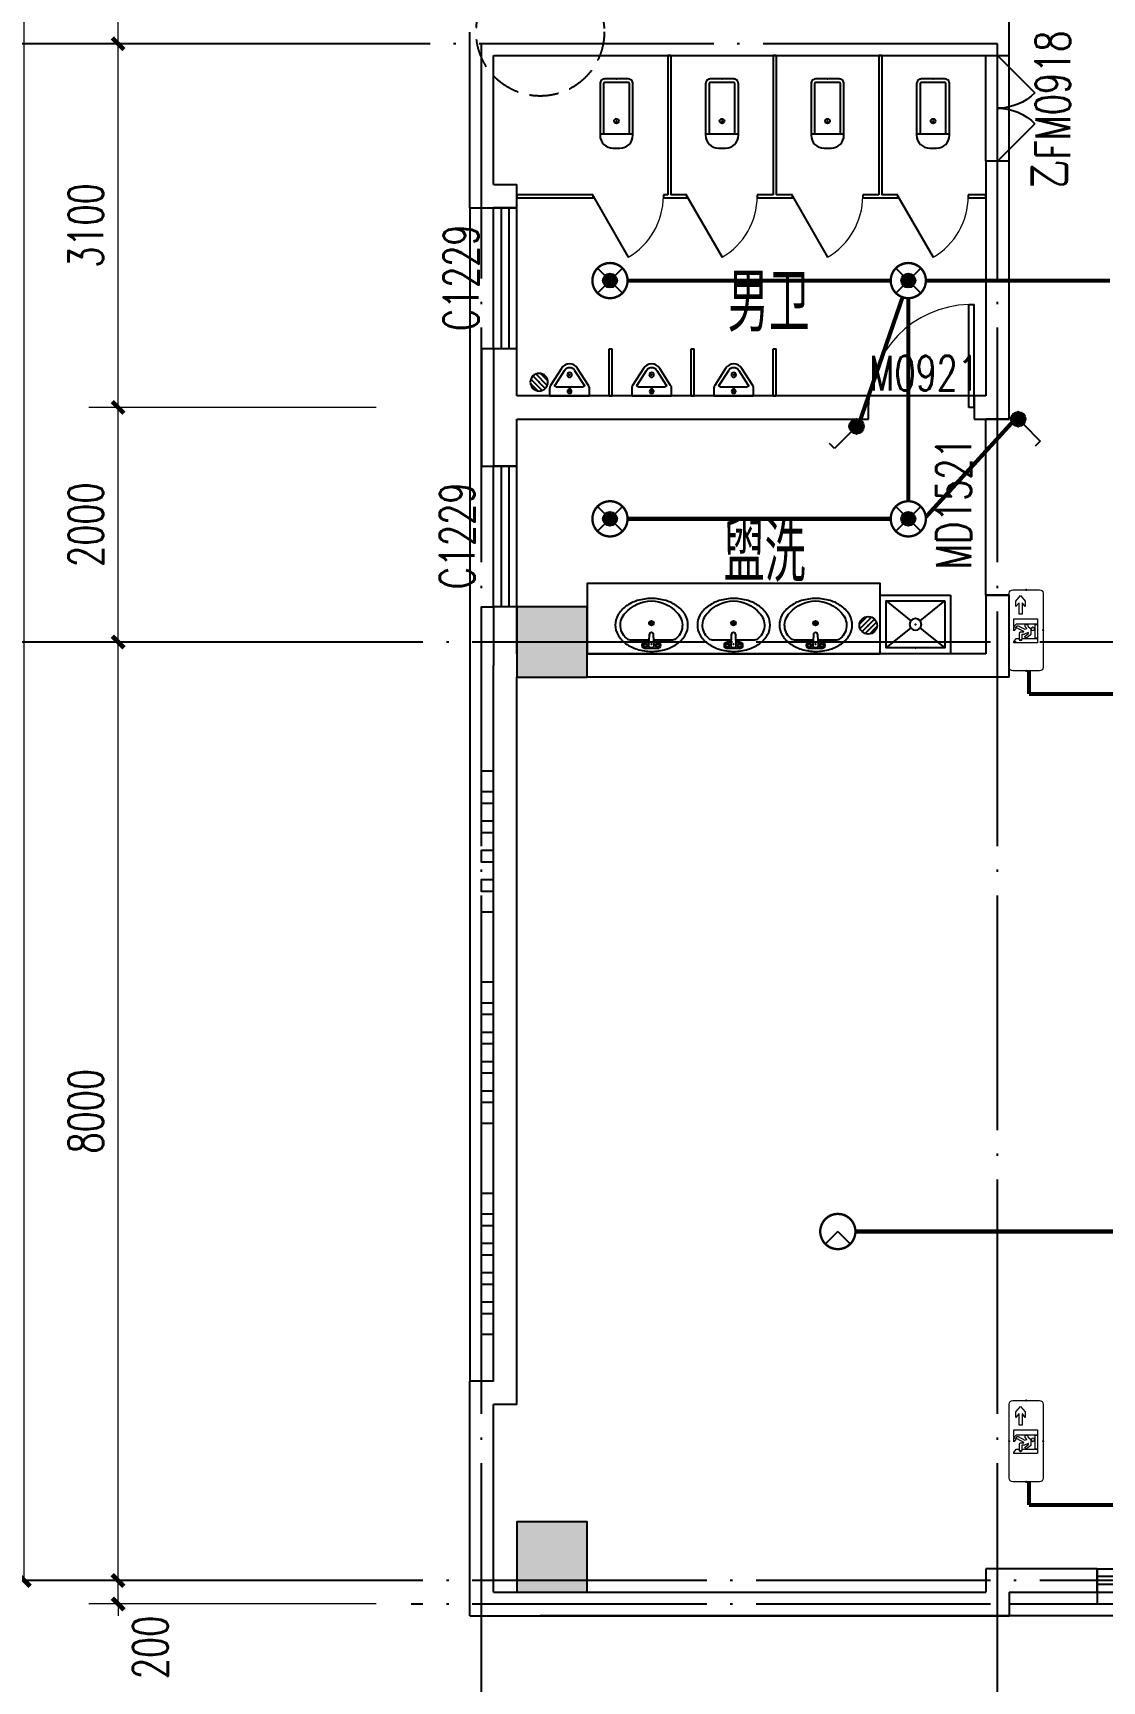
# Model space of a CAD drawing. Extents: x -124594 to 516503, y -3148 to 203159.
# Drawn here: x 97932 to 107049, y 93934 to 107983 of the extents above; entities that cross this region are included whole.
import ezdxf
from ezdxf.enums import TextEntityAlignment as Align

# ---------------------------------------------------------------- set-up
doc = ezdxf.new("R2010")
doc.units = 0
doc.header["$LTSCALE"] = 1000
doc.header["$MEASUREMENT"] = 0
doc.linetypes.add('DASH', pattern=[0.35, 0.25, -0.1])
doc.linetypes.add('DOTE', pattern=[2.42, 2, -0.2, 0.02, -0.2])
for name, color, linetype in [('AXIS', 3, 'Continuous'), ('COLUMN', 9, 'Continuous'), ('EQUIP-消防', 3, 'Continuous'), ('EQUIP-照明', 3, 'Continuous'), ('J-AXIS-轴线', 1, 'DOTE'), ('J-DOOR-窗', 8, 'Continuous'), ('J-DOOR-门', 8, 'Continuous'), ('J-FLOR-洞口', 4, 'Continuous'), ('J-FURN-厨卫', 253, 'Continuous'), ('J-WALL-墙体', 2, 'Continuous'), ('LATRINE', 8, 'Continuous'), ('PUB_HATCH', 8, 'Continuous'), ('PUB_TEXT', 7, 'Continuous'), ('TEL_TEXT', 7, 'Continuous'), ('WINDOW_TEXT', 7, 'Continuous'), ('WIRE-应急', 1, 'DASH'), ('WIRE-照明', 1, 'Continuous'), ('外墙装饰线', 181, 'Continuous'), ('装饰柱', 7, 'Continuous')]:
    doc.layers.add(name, color=color, linetype=linetype)
doc.layers.add('建筑底图', color=8, linetype='Continuous', lineweight=5)
doc.styles.add('_TCH_DIM_T3', font='SIMPLEX', dxfattribs={"width": 0.705882, "bigfont": 'GBCBIG'})
doc.styles.add('_TCH_WINDOW', font='SIMPLEX', dxfattribs={"height": 3.5, "bigfont": 'GBCBIG'})
doc.styles.add('_TEL_DIM', font='SIMPLEX', dxfattribs={"width": 0.8, "height": 3.5, "bigfont": 'HZTXT'})
doc.styles.add('HZ', font='simplex.shx', dxfattribs={"width": 0.7, "bigfont": 'hztxt.shx'})
doc.dimstyles.new('_TCH_ARCH&&100', dxfattribs={"dimtxt": 297.5, "dimasz": 100, "dimexe": 250, "dimexo": 300, "dimgap": 126.25, "dimtad": 1, "dimdec": 0, "dimzin": 0, "dimdsep": 46, "dimtxsty": '_TCH_DIM_T3', "dimblk": 'ARCHTICK', "dimcen": 0.09, "dimclrt": 7, "dimazin": 2, "dimtfac": 1, "dimtdec": 0, "dimtix": 1, "dimtmove": 2, "dimatfit": 3, "dimfxl": 1, "dimtolj": 1, "dimtzin": 0, "dimarcsym": 0})

# ---------------------------------------------------------------- blocks, each defined once
blk = doc.blocks.new('$TCHSYS$WIN2D')
for p, q in [((-0.5, 0.5), (0.5, 0.5)), ((-0.5, 0.5), (-0.5, -0.5)), ((0.5, 0.5), (0.5, -0.5)), ((0.5, 0.167), (-0.5, 0.167)), ((0.5, -0.167), (-0.5, -0.167)), ((-0.5, -0.5), (0.5, -0.5))]:
    blk.add_line(p, q)
blk = doc.blocks.new('$lvtry$00000191')
at = {"color": 0}
for p, q in [((-250, -50, 0), (-39, -219, 0)), ((39, -219, 0), (250, -50, 0)), ((-250, -450, 0), (-39, -281, 0)), ((39, -281, 0), (250, -450, 0))]:
    blk.add_line(p, q, dxfattribs=at)
at = {"color": 0, "elevation": 0}
for points in [[(300, -500), (300, 0), (-300, 0), (-300, -500)], [(250, -450), (250, -50), (-250, -50), (-250, -450)]]:
    blk.add_lwpolyline(points, close=True, dxfattribs=at)
at = {"color": 0}
blk.add_circle((0, -250, 0), 50, dxfattribs=at)
for p in [(0, -50, 0), (0, -250, 0)]:
    blk.add_point(p, dxfattribs=at)
blk = doc.blocks.new('$lvtry$00000196')
at = {"color": 0}
for points in [[(219, -385, 0.106486), (289, -308, 0.130324), (310, -225, 0.130324), (289, -143, 0.106486), (219, -66, 0.084172), (123, -18, 0.073176), (0, 0, 0.073176), (-123, -18, 0.084172), (-219, -66, 0.106486), (-289, -143, 0.130324), (-310, -225, 0.130324), (-289, -308, 0.106486), (-219, -385, 0.084172), (-123, -433, 0.073176), (0, -451, 0.073176), (123, -433, 0.084172)], [(-22, -44), (-17, -142, 1), (21, -142), (26, -44, 0.493794)]]:
    blk.add_lwpolyline(points, format="xyb", close=True, dxfattribs=at)
for points in [[(-218, -329, -0.467303), (-199, -103, -0.154885), (-179, -96), (-17, -96, -0.154885)], [(21, -96), (183, -96, -0.154885), (203, -103, -0.467303), (222, -329, -0.210278), (2, -430, -0.210278), (-218, -329, -0.467303)]]:
    blk.add_lwpolyline(points, format="xyb", dxfattribs=at)
for points in [[(-52, -25), (56, -25)], [(-52, -78), (-20, -78)], [(24, -78), (56, -78)]]:
    blk.add_lwpolyline(points, dxfattribs=at)
for centre, radius in [((-52, -52), 19.4), ((-52, -52), 12.6), ((56, -52), 19.4), ((56, -52), 12.6), ((2, -241), 19.7), ((2, -241), 14.7)]:
    blk.add_circle(centre, radius, dxfattribs=at)
for centre, start, end in [((-52, -52), 90, 270), ((56, -52), 270, 90)]:
    blk.add_arc(centre, 26.5, start, end, dxfattribs=at)
for p in [(2, -62), (2, -241)]:
    blk.add_point(p, dxfattribs=at)
blk = doc.blocks.new('$lvtry$00000171')
for p, q in [((-74, 11), (-11, 74)), ((-70, -27), (27, 70)), ((-53, -53), (53, 53)), ((-27, -70), (70, 27)), ((11, -74), (74, -11))]:
    blk.add_line(p, q)
blk.add_circle((0, 0), 75)
blk.add_point((0, 0))
blk = doc.blocks.new('$DorLib2D$00000116')
at = {"color": 0}
for p, q in [((-0.5, 0), (-0.146, 0.354)), ((0.5, 0), (0.146, 0.354))]:
    blk.add_line(p, q, dxfattribs=at)
for centre, start, end in [((-0.5, 0), 0, 45), ((0.5, 0), 135, 180)]:
    blk.add_arc(centre, 0.5, start, end, dxfattribs=at)
blk = doc.blocks.new('_ArchTick')
at = {"color": 0, "linetype": 'ByBlock', "const_width": 0.4}
blk.add_lwpolyline([(-0.5, -0.5), (0.5, 0.5)], dxfattribs=at)
blk = doc.blocks.new('*D176')
at = {"layer": 'AXIS', "color": 0, "lineweight": -2, "transparency": 16777216}
for p, q in [((100858, 118791), (97608, 118791)), ((97858, 94791), (97858, 118791)), ((100858, 94791), (97608, 94791))]:
    blk.add_line(p, q, dxfattribs=at)
at = {"layer": 'Defpoints', "color": 0, "transparency": 16777216}
for p in [(97858, 118791), (101158, 118791), (101158, 94791)]:
    blk.add_point(p, dxfattribs=at)
at = {"layer": 'AXIS', "color": 0, "lineweight": -2, "transparency": 16777216, "xscale": 100, "yscale": 100, "zscale": 100}
for p, rotation in [((97858, 118791), 90), ((97858, 94791), 270)]:
    blk.add_blockref('_ArchTick', p, dxfattribs=dict(at, rotation=rotation))
at = {"layer": 'AXIS', "color": 7, "transparency": 16777216, "insert": (97583, 106791), "char_height": 297.5, "attachment_point": 5, "rotation": 90, "style": '_TCH_DIM_T3'}
blk.add_mtext('\\A1;24000', dxfattribs=at)
blk = doc.blocks.new('*D177')
at = {"layer": 'AXIS', "color": 0, "lineweight": -2, "transparency": 16777216}
for p, q in [((98658, 94791), (98658, 94891)), ((100858, 94791), (98408, 94791)), ((98658, 94591), (98658, 94791)), ((100858, 94591), (98408, 94591)), ((98658, 94591), (98658, 94491))]:
    blk.add_line(p, q, dxfattribs=at)
at = {"layer": 'Defpoints', "color": 0, "transparency": 16777216}
for p in [(98658, 94791), (101158, 94791), (101158, 94591)]:
    blk.add_point(p, dxfattribs=at)
at = {"layer": 'AXIS', "color": 0, "lineweight": -2, "transparency": 16777216, "xscale": 100, "yscale": 100, "zscale": 100}
for p, rotation in [((98658, 94791), 270), ((98658, 94591), 90)]:
    blk.add_blockref('_ArchTick', p, dxfattribs=dict(at, rotation=rotation))
at = {"layer": 'AXIS', "color": 7, "transparency": 16777216, "insert": (98933, 94221), "char_height": 297.5, "attachment_point": 5, "rotation": 90, "style": '_TCH_DIM_T3'}
blk.add_mtext('\\A1;200', dxfattribs=at)
blk = doc.blocks.new('*D178')
at = {"layer": 'AXIS', "color": 0, "lineweight": -2, "transparency": 16777216}
for p, q in [((100858, 102791), (98408, 102791)), ((98658, 94791), (98658, 102791)), ((100858, 94791), (98408, 94791))]:
    blk.add_line(p, q, dxfattribs=at)
at = {"layer": 'Defpoints', "color": 0, "transparency": 16777216}
for p in [(98658, 102791), (101158, 102791), (101158, 94791)]:
    blk.add_point(p, dxfattribs=at)
at = {"layer": 'AXIS', "color": 0, "lineweight": -2, "transparency": 16777216, "xscale": 100, "yscale": 100, "zscale": 100}
for p, rotation in [((98658, 102791), 90), ((98658, 94791), 270)]:
    blk.add_blockref('_ArchTick', p, dxfattribs=dict(at, rotation=rotation))
at = {"layer": 'AXIS', "color": 7, "transparency": 16777216, "insert": (98383, 98791), "char_height": 297.5, "attachment_point": 5, "rotation": 90, "style": '_TCH_DIM_T3'}
blk.add_mtext('\\A1;8000', dxfattribs=at)
blk = doc.blocks.new('*D179')
at = {"layer": 'AXIS', "color": 0, "lineweight": -2, "transparency": 16777216}
for p, q in [((100858, 104791), (98408, 104791)), ((98658, 102791), (98658, 104791)), ((100858, 102791), (98408, 102791))]:
    blk.add_line(p, q, dxfattribs=at)
at = {"layer": 'Defpoints', "color": 0, "transparency": 16777216}
for p in [(98658, 104791), (101158, 104791), (101158, 102791)]:
    blk.add_point(p, dxfattribs=at)
at = {"layer": 'AXIS', "color": 0, "lineweight": -2, "transparency": 16777216, "xscale": 100, "yscale": 100, "zscale": 100}
for p, rotation in [((98658, 104791), 90), ((98658, 102791), 270)]:
    blk.add_blockref('_ArchTick', p, dxfattribs=dict(at, rotation=rotation))
at = {"layer": 'AXIS', "color": 7, "transparency": 16777216, "insert": (98383, 103791), "char_height": 297.5, "attachment_point": 5, "rotation": 90, "style": '_TCH_DIM_T3'}
blk.add_mtext('\\A1;2000', dxfattribs=at)
blk = doc.blocks.new('*D180')
at = {"layer": 'AXIS', "color": 0, "lineweight": -2, "transparency": 16777216}
for p, q in [((100858, 107891), (98408, 107891)), ((98658, 104791), (98658, 107891)), ((100858, 104791), (98408, 104791))]:
    blk.add_line(p, q, dxfattribs=at)
at = {"layer": 'Defpoints', "color": 0, "transparency": 16777216}
for p in [(98658, 107891), (101158, 107891), (101158, 104791)]:
    blk.add_point(p, dxfattribs=at)
at = {"layer": 'AXIS', "color": 0, "lineweight": -2, "transparency": 16777216, "xscale": 100, "yscale": 100, "zscale": 100}
for p, rotation in [((98658, 107891), 90), ((98658, 104791), 270)]:
    blk.add_blockref('_ArchTick', p, dxfattribs=dict(at, rotation=rotation))
at = {"layer": 'AXIS', "color": 7, "transparency": 16777216, "insert": (98383, 106341), "char_height": 297.5, "attachment_point": 5, "rotation": 90, "style": '_TCH_DIM_T3'}
blk.add_mtext('\\A1;3100', dxfattribs=at)
blk = doc.blocks.new('*D181')
at = {"layer": 'AXIS', "color": 0, "lineweight": -2, "transparency": 16777216}
for p, q in [((100858, 110791), (98408, 110791)), ((98658, 107891), (98658, 110791)), ((100858, 107891), (98408, 107891))]:
    blk.add_line(p, q, dxfattribs=at)
at = {"layer": 'Defpoints', "color": 0, "transparency": 16777216}
for p in [(98658, 110791), (101158, 110791), (101158, 107891)]:
    blk.add_point(p, dxfattribs=at)
at = {"layer": 'AXIS', "color": 0, "lineweight": -2, "transparency": 16777216, "xscale": 100, "yscale": 100, "zscale": 100}
for p, rotation in [((98658, 110791), 90), ((98658, 107891), 270)]:
    blk.add_blockref('_ArchTick', p, dxfattribs=dict(at, rotation=rotation))
at = {"layer": 'AXIS', "color": 7, "transparency": 16777216, "insert": (98383, 109341), "char_height": 297.5, "attachment_point": 5, "rotation": 90, "style": '_TCH_DIM_T3'}
blk.add_mtext('\\A1;2900', dxfattribs=at)
blk = doc.blocks.new('_FZH')
blk.add_lwpolyline([(-0.5, -0.5), (0.5, -0.5), (0.5, 0.5), (-0.5, 0.5)], close=True)
at = {"layer": 'PUB_HATCH'}
blk.add_solid([(-0.5, -0.5), (0.5, -0.5), (-0.5, 0.5), (0.5, 0.5)], dxfattribs=at)
blk = doc.blocks.new('$DorLib2D$00000001')
for p, q in [((0.45, 0.975), (0.5, 0.975)), ((0.45, 0), (0.45, 0.975)), ((0.5, 0), (0.5, 0.975)), ((0.5, 0), (0.45, 0))]:
    blk.add_line(p, q)
at = {"lineweight": 13}
blk.add_arc((0.475, 0), 0.975, 91.4693, 180, dxfattribs=at)
blk = doc.blocks.new('$lvtry$00000221')
at = {"color": 0}
for p, q in [((-124, -91, 0), (-43, -216, 0)), ((-116, -76, 0), (116, -76, 0)), ((43, -216, 0), (124, -91, 0))]:
    blk.add_line(p, q, dxfattribs=at)
at = {"color": 0, "elevation": 0}
blk.add_lwpolyline([(69, -231, -0.57735), (-69, -231), (-162, -88, -0.145378), (-170, -61), (-170, 0), (170, 0), (170, -61, -0.145378), (162, -88)], format="xyb", close=True, dxfattribs=at)
at = {"color": 0}
for centre, radius in [((0, -38, 0), 17.7), ((0, -177, 0), 20)]:
    blk.add_circle(centre, radius, dxfattribs=at)
for centre, radius, start, end in [((-116, -86, 0), 10, 90, 213.0863), ((116, -86, 0), 10, 326.9137, 90), ((0, -191, 0), 50, 210, 330)]:
    blk.add_arc(centre, radius, start, end, dxfattribs=at)
for p in [(0, -38, 0), (0, -177, 0)]:
    blk.add_point(p, dxfattribs=at)
blk = doc.blocks.new('$lvtry$00000202')
at = {"color": 0}
for p, q in [((-110, -40, 0), (-110, -470, 0)), ((100, -30, 0), (-100, -30, 0)), ((110, -470, 0), (110, -40, 0)), ((140, -470, 0), (-140, -470, 0))]:
    blk.add_line(p, q, dxfattribs=at)
at = {"color": 0, "elevation": 0}
blk.add_lwpolyline([(140, -40, 0.414214), (100, 0), (-100, 0, 0.414214), (-140, -40), (-140, -480, 0.414214), (-30, -590), (30, -590, 0.414214), (140, -480)], format="xyb", close=True, dxfattribs=at)
at = {"color": 0}
blk.add_circle((0, -359, 0), 20, dxfattribs=at)
for centre, start, end in [((-100, -40, 0), 90, 180), ((100, -40, 0), 0, 90)]:
    blk.add_arc(centre, 10, start, end, dxfattribs=at)
for p in [(0, 0, 0), (0, -359, 0)]:
    blk.add_point(p, dxfattribs=at)
blk = doc.blocks.new('$TCHSYS$APDOOR2D')
blk.add_line((0.5, 0), (0, 0.866))
at = {"lineweight": 13}
blk.add_arc((0.5, 0), 1, 120, 180, dxfattribs=at)
blk = doc.blocks.new('$equip$00002828')
for p, q in [((0.354, 0.354), (-0.354, -0.354)), ((-0.354, 0.354), (0.354, -0.354))]:
    blk.add_line(p, q)
at = {"const_width": 0.0667}
blk.add_lwpolyline([(0.5, 0, -1), (-0.5, 0, -1), (0.5, 0, 1)], format="xyb", dxfattribs=at)
for radius in [0.5, 0.2]:
    blk.add_circle((0, 0), radius)
for p in [(0, 0.5), (-0.5, 0), (0.5, 0), (0, -0.5)]:
    blk.add_point(p)
for points in [[(-0.173, 0.1), (0.173, 0.1), (-0.2, 0), (0.2, 0)], [(-0.173, -0.1), (0.173, -0.1), (-0.2, 0), (0.2, 0)], [(-0.1, 0.173), (0.1, 0.173), (-0.173, 0.1), (0.173, 0.1)], [(0, 0.2), (0, 0.2), (-0.1, 0.173), (0.1, 0.173)], [(-0.1, -0.173), (0.1, -0.173), (-0.173, -0.1), (0.173, -0.1)], [(0, -0.2), (0, -0.2), (-0.1, -0.173), (0.1, -0.173)]]:
    blk.add_solid(points)
at = {"color": 7, "style": '_TEL_DIM', "flags": 1}
for tag in ['A', 'REMARK']:
    blk.add_attdef(tag, text='', height=0.00002, dxfattribs=at).set_placement((0, 0), align=Align.MIDDLE_CENTER)
blk = doc.blocks.new('$equip$00001962')
for p, q in [((0.147, 0.356), (0.625, 0.833)), ((0.625, 0.833), (0.766, 0.692))]:
    blk.add_line(p, q)
blk.add_circle((0, 0.208), 0.208)
for p in [(-0.208, 0.208), (0, 0.417), (0, 0), (0.208, 0.208)]:
    blk.add_point(p)
for points in [[(-0.18, 0.313), (0.18, 0.313), (-0.208, 0.208), (0.208, 0.208)], [(-0.18, 0.104), (0.18, 0.104), (-0.208, 0.208), (0.208, 0.208)], [(-0.104, 0.389), (0.104, 0.389), (-0.18, 0.313), (0.18, 0.313)], [(-0.104, 0.028), (0.104, 0.028), (-0.18, 0.104), (0.18, 0.104)], [(0, 0.417), (0, 0.417), (-0.104, 0.389), (0.104, 0.389)], [(0, 0), (0, 0), (-0.104, 0.028), (0.104, 0.028)]]:
    blk.add_solid(points)
at = {"layer": 'TEL_TEXT', "style": '_TEL_DIM', "flags": 1}
blk.add_attdef('A', text='', height=0.00002, dxfattribs=at).set_placement((0, 0), align=Align.MIDDLE_CENTER)
blk = doc.blocks.new('$equip_U$00000090(cyquan-PC)')
at = {"lineweight": 0}
blk.add_lwpolyline([(-0.658, 0), (0.658, 0, 0.414214), (0.72, 0.062), (0.72, 0.538, 0.414213), (0.658, 0.6), (-0.658, 0.6, 0.414214), (-0.72, 0.538, 0), (-0.72, 0.062, 0.414245), (-0.658, 0, 18481.445439)], format="xyb", dxfattribs=at)
for points in [[(-0.22, 0.08), (-0.204, 0.08), (-0.145, 0.122), (-0.145, 0.172), (-0.153, 0.172, -1), (-0.153, 0.231), (-0.145, 0.231), (-0.145, 0.499, 0.414214), (-0.147, 0.501), (-0.22, 0.501)], [(0.104, 0.325, 0.414214), (0.102, 0.327), (0.075, 0.327), (0.034, 0.375, 0.221695), (0.018, 0.383), (-0.073, 0.383, 0.235469), (-0.08, 0.379), (-0.132, 0.31, 1), (-0.098, 0.286), (-0.057, 0.341), (-0.046, 0.341, -0.542956), (-0.042, 0.335), (-0.07, 0.271, 0.096289), (-0.073, 0.258), (-0.074, 0.223), (-0.153, 0.223, 1), (-0.153, 0.181), (-0.05, 0.181, 0.404026), (-0.029, 0.201), (-0.027, 0.258, -0.774283), (-0.023, 0.259), (0.039, 0.138, 1), (0.08, 0.159), (0.019, 0.279), (0.031, 0.308, -0.554309), (0.038, 0.309), (0.057, 0.287, 0.221695), (0.062, 0.285), (0.102, 0.285, 0.414214), (0.104, 0.287)], [(0.102, 0.459, 0.414214), (0.104, 0.461), (0.104, 0.499, 0.414214), (0.102, 0.501), (-0.138, 0.501, 0.414214), (-0.14, 0.499), (-0.14, 0.461, 0.414214), (-0.138, 0.459)], [(0.108, 0.499), (0.108, 0.122), (0.066, 0.08), (0.201, 0.08), (0.201, 0.501), (0.11, 0.501, 0.414214)], [(-0.01, 0.08), (0.055, 0.08, 0.912194), (0.025, 0.109)], [(0.519, 0.119), (0.618, 0.201), (0.519, 0.284), (0.423, 0.284), (0.484, 0.233, -0.700208), (0.483, 0.229), (0.287, 0.229), (0.287, 0.174), (0.483, 0.174, -0.700208), (0.484, 0.17), (0.423, 0.119)]]:
    blk.add_lwpolyline(points, format="xyb", close=True, dxfattribs=at)
blk.add_circle((0.024, 0.421), 0.0295, dxfattribs=at)
for p in [(0, 0.6), (-0.72, 0.3), (0.72, 0.3), (0, 0)]:
    blk.add_point(p)
at = {"color": 7, "style": '_TEL_DIM', "flags": 1}
for tag in ['A', 'REMARK']:
    blk.add_attdef(tag, text='', height=0.00002, dxfattribs=at).set_placement((0, 0), align=Align.MIDDLE_CENTER)
blk = doc.blocks.new('$equip_U$00000079(OW7S4Z35Z8O8O2W)')
at = {"xscale": -1.59999999999984, "yscale": 1.59999999999984, "zscale": 1.59999999999984}
blk.add_blockref('$equip_U$00000090(cyquan-PC)', (0, 0), dxfattribs=at)
at = {"color": 7, "style": '_TEL_DIM', "flags": 1}
blk.add_attdef('A', text='', height=0.0000333, dxfattribs=at).set_placement((0, 0), align=Align.MIDDLE_CENTER)
blk = doc.blocks.new('$equip$00002831')
for q in [(-0.354, -0.354), (0.354, -0.354)]:
    blk.add_line((0, 0), q)
at = {"const_width": 0.0667}
blk.add_lwpolyline([(0.5, 0, 1), (-0.5, 0, 1), (0.5, 0, -2.700563)], format="xyb", dxfattribs=at)
blk.add_circle((0, 0), 0.5)
for p in [(0, 0.5), (-0.5, 0), (0.5, 0), (0, -0.5)]:
    blk.add_point(p)
at = {"color": 7, "style": '_TEL_DIM', "flags": 1}
for tag in ['A', 'REMARK']:
    blk.add_attdef(tag, text='', height=0.00002, dxfattribs=at).set_placement((0, 0), align=Align.MIDDLE_CENTER)
blk = doc.blocks.new('HGSDEWS')
at = {"color": 8}
blk.add_lwpolyline([(144558.3, 94490.8), (102258.3, 94490.8)], dxfattribs=at)
at = {"layer": 'AXIS', "color": 8}
for p, q in [((101158.3, 107890.8), (97158.3, 107890.8)), ((101158.3, 102790.8), (97158.3, 102790.8)), ((101158.3, 94790.8), (97158.3, 94790.8))]:
    blk.add_line(p, q, dxfattribs=at)
at = {"layer": 'J-AXIS-轴线', "color": 8}
for p, q in [((106158.3, 93790.8), (106158.3, 119790.8)), ((106158.3, 107890.8), (101158.3, 107890.8)), ((101758.3, 93790.8), (101758.3, 107890.8)), ((149658.3, 102790.8), (101158.3, 102790.8)), ((149658.3, 94790.8), (101158.3, 94790.8)), ((149658.3, 94590.8), (101158.3, 94590.8))]:
    blk.add_line(p, q, dxfattribs=at)
at = {"layer": 'J-DOOR-窗', "color": 8}
for p, q in [((106058.3, 106890.8), (106058.3, 107790.8)), ((106258.3, 106890.8), (106258.3, 107790.8))]:
    blk.add_line(p, q, dxfattribs=at)
at = {"layer": 'J-DOOR-门', "color": 8}
blk.add_line((105958.3, 104890.8), (105058.3, 104890.8), dxfattribs=at)
at = {"layer": 'J-FLOR-洞口', "color": 8, "linetype": 'DASH'}
for p, q in [((106258.3, 104690.8), (106058.3, 104690.8)), ((106058.3, 103190.8), (106258.3, 103190.8))]:
    blk.add_line(p, q, dxfattribs=at)
at = {"layer": 'J-FLOR-洞口', "color": 8}
blk.add_line((106058.3, 103190.8), (106058.3, 104690.8), dxfattribs=at)
at = {"layer": 'J-FURN-厨卫', "color": 8}
blk.add_lwpolyline([(102658.3, 102690.8), (105158.3, 102690.8), (105158.3, 103290.8), (102658.3, 103290.8)], close=True, dxfattribs=at)
at = {"layer": 'J-WALL-墙体', "color": 8}
for p, q in [((106258.3, 107890.8), (106258.3, 108315.8)), ((101658.3, 106490.8), (101658.3, 107990.8)), ((101858.3, 106690.8), (101858.3, 107790.8)), ((101858.3, 107790.8), (102158.3, 107790.8)), ((102158.3, 107790.8), (106058.3, 107790.8)), ((106058.3, 107790.8), (106258.3, 107790.8)), ((106258.3, 107790.8), (106258.3, 107890.8)), ((106258.3, 106890.8), (106058.3, 106890.8)), ((106058.3, 106890.8), (106058.3, 104890.8)), ((106258.3, 104790.8), (106258.3, 106890.8)), ((101858.3, 106690.8), (102058.3, 106690.8)), ((102058.3, 106490.8), (102058.3, 106690.8)), ((101658.3, 106490.8), (101858.3, 106490.8)), ((101858.3, 106490.8), (102058.3, 106490.8)), ((102058.3, 105290.8), (101858.3, 105290.8)), ((101858.3, 105290.8), (101858.3, 104790.8)), ((102058.3, 104890.8), (102058.3, 105290.8)), ((105058.3, 104890.8), (102058.3, 104890.8)), ((105058.3, 104690.8), (105058.3, 104890.8)), ((106058.3, 104890.8), (105958.3, 104890.8)), ((105958.3, 104890.8), (105958.3, 104690.8)), ((101858.3, 104790.8), (101858.3, 104290.8)), ((102058.3, 104290.8), (102058.3, 104690.8)), ((102058.3, 104690.8), (105058.3, 104690.8)), ((105958.3, 104690.8), (106058.3, 104690.8)), ((106058.3, 104690.8), (106258.3, 104690.8)), ((106258.3, 104690.8), (106258.3, 104790.8)), ((101858.3, 104290.8), (102058.3, 104290.8)), ((106258.3, 103190.8), (106058.3, 103190.8)), ((106058.3, 103190.8), (106058.3, 102690.8)), ((106258.3, 102490.8), (106258.3, 103190.8)), ((102058.3, 103090.8), (101858.3, 103090.8)), ((101858.3, 103090.8), (101858.3, 102590.8)), ((102058.3, 102690.8), (102058.3, 103090.8)), ((101858.3, 96490.8), (101858.3, 102590.8)), ((106058.3, 102690.8), (102658.3, 102690.8)), ((102058.3, 96290.8), (102058.3, 102490.8)), ((106258.3, 102490.8), (102658.3, 102490.8)), ((101858.3, 96490.8), (101658.3, 96490.8)), ((101658.3, 94490.8), (101658.3, 96490.8)), ((102058.3, 96290.8), (101858.3, 96290.8)), ((101858.3, 94690.8), (101858.3, 96290.8)), ((106058.3, 94890.8), (106058.3, 94690.8)), ((107008.3, 94890.8), (106058.3, 94890.8)), ((107008.3, 94690.8), (107008.3, 94890.8)), ((101858.3, 94690.8), (106058.3, 94690.8)), ((106258.3, 94690.8), (106258.3, 94490.8)), ((106258.3, 94690.8), (107008.3, 94690.8)), ((101658.3, 94490.8), (106258.3, 94490.8))]:
    blk.add_line(p, q, dxfattribs=at)
at = {"layer": 'LATRINE'}
for p, q in [((103345.8, 107790.8), (103345.8, 106603.3)), ((103370.8, 107790.8), (103345.8, 107790.8)), ((103370.8, 107790.8), (103370.8, 106603.3)), ((104245.8, 107790.8), (104245.8, 106603.3)), ((104270.8, 107790.8), (104245.8, 107790.8)), ((104270.8, 107790.8), (104270.8, 106603.3)), ((105145.8, 107790.8), (105145.8, 106603.3)), ((105170.8, 107790.8), (105145.8, 107790.8)), ((105170.8, 107790.8), (105170.8, 106603.3)), ((102708.3, 106603.3), (102058.3, 106603.3)), ((102058.3, 106603.3), (102058.3, 106578.3)), ((102058.3, 106578.3), (102708.3, 106578.3)), ((102708.3, 106578.3), (102708.3, 106603.3)), ((103345.8, 106603.3), (103308.3, 106603.3)), ((103308.3, 106603.3), (103308.3, 106578.3)), ((103308.3, 106578.3), (103358.3, 106578.3)), ((103358.3, 106578.3), (103508.3, 106578.3)), ((103508.3, 106603.3), (103370.8, 106603.3)), ((103508.3, 106578.3), (103508.3, 106603.3)), ((104245.8, 106603.3), (104108.3, 106603.3)), ((104108.3, 106603.3), (104108.3, 106578.3)), ((104108.3, 106578.3), (104258.3, 106578.3)), ((104258.3, 106578.3), (104408.3, 106578.3)), ((104408.3, 106603.3), (104270.8, 106603.3)), ((104408.3, 106578.3), (104408.3, 106603.3)), ((105145.8, 106603.3), (105008.3, 106603.3)), ((105008.3, 106603.3), (105008.3, 106578.3)), ((105008.3, 106578.3), (105158.3, 106578.3)), ((105158.3, 106578.3), (105308.3, 106578.3)), ((105308.3, 106603.3), (105170.8, 106603.3)), ((105308.3, 106578.3), (105308.3, 106603.3)), ((106058.3, 106603.3), (105908.3, 106603.3)), ((105908.3, 106603.3), (105908.3, 106578.3)), ((105908.3, 106578.3), (106058.3, 106578.3)), ((106058.3, 106578.3), (106058.3, 106603.3))]:
    blk.add_line(p, q, dxfattribs=at)
at = {"layer": 'LATRINE', "color": 8}
for p, q in [((102845.8, 104890.8), (102845.8, 105290.8)), ((102845.8, 105290.8), (102870.8, 105290.8)), ((102870.8, 104890.8), (102870.8, 105290.8)), ((103545.8, 104890.8), (103545.8, 105290.8)), ((103545.8, 105290.8), (103570.8, 105290.8)), ((103570.8, 104890.8), (103570.8, 105290.8)), ((104245.8, 104890.8), (104245.8, 105290.8)), ((104245.8, 105290.8), (104270.8, 105290.8)), ((104270.8, 104890.8), (104270.8, 105290.8)), ((102845.8, 104890.8), (102870.8, 104890.8)), ((103545.8, 104890.8), (103570.8, 104890.8)), ((104245.8, 104890.8), (104270.8, 104890.8))]:
    blk.add_line(p, q, dxfattribs=at)
at = {"layer": '外墙装饰线', "color": 8}
for points in [[(101658.3, 106490.8), (101658.3, 96490.8)], [(144558.3, 94490.8), (102258.3, 94490.8)]]:
    blk.add_lwpolyline(points, dxfattribs=at)
at = {"layer": '装饰柱', "color": 8}
for points in [[(101858.3, 105290.8), (101758.3, 105290.8), (101758.3, 104290.8), (101858.3, 104290.8)], [(101858.3, 101690.8), (101758.3, 101690.8), (101758.3, 103090.8), (101858.3, 103090.8)], [(101858.3, 101415.8), (101758.3, 101415.8), (101758.3, 101515.8), (101858.3, 101515.8)], [(101858.3, 101165.8), (101758.3, 101165.8), (101758.3, 101265.8), (101858.3, 101265.8)], [(101858.3, 100915.8), (101758.3, 100915.8), (101758.3, 101015.8), (101858.3, 101015.8)], [(101858.3, 100665.8), (101758.3, 100665.8), (101758.3, 100765.8), (101858.3, 100765.8)], [(101858.3, 99890.8), (101758.3, 99890.8), (101758.3, 100490.8), (101858.3, 100490.8)], [(101858.3, 99890.8), (101758.3, 99890.8), (101758.3, 100290.8), (101758.3, 100290.8)], [(101858.3, 99615.8), (101758.3, 99615.8), (101758.3, 99715.8), (101858.3, 99715.8)], [(101858.3, 99365.8), (101758.3, 99365.8), (101758.3, 99465.8), (101858.3, 99465.8)], [(101858.3, 99115.8), (101758.3, 99115.8), (101758.3, 99215.8), (101858.3, 99215.8)], [(101858.3, 98865.8), (101758.3, 98865.8), (101758.3, 98965.8), (101858.3, 98965.8)], [(101858.3, 98090.8), (101758.3, 98090.8), (101758.3, 98690.8), (101858.3, 98690.8)], [(101858.3, 97815.8), (101758.3, 97815.8), (101758.3, 97915.8), (101858.3, 97915.8)], [(101858.3, 97565.8), (101758.3, 97565.8), (101758.3, 97665.8), (101858.3, 97665.8)], [(101858.3, 97315.8), (101758.3, 97315.8), (101758.3, 97415.8), (101858.3, 97415.8)], [(101858.3, 97065.8), (101758.3, 97065.8), (101758.3, 97165.8), (101858.3, 97165.8)], [(101758.3, 96490.8), (101758.3, 96890.8), (101858.3, 96890.8)], [(107008.3, 94690.8), (107008.3, 94590.8), (106258.3, 94590.8), (106258.3, 94590.8)]]:
    blk.add_lwpolyline(points, dxfattribs=at)
at = {"layer": 'COLUMN', "color": 8, "xscale": 600, "yscale": 600, "zscale": 600, "rotation": 90}
for p in [(102358.3, 102790.8), (102358.3, 94990.8)]:
    blk.add_blockref('_FZH', p, dxfattribs=at)
at = {"layer": 'J-DOOR-窗', "color": 8, "xscale": 900, "yscale": -900, "zscale": 200, "rotation": 90}
blk.add_blockref('$DorLib2D$00000116', (106158.3, 107340.8), dxfattribs=at)
at = {"layer": 'J-DOOR-窗', "color": 8}
ref = blk.add_blockref('$TCHSYS$WIN2D', (101958.3, 105890.8), dxfattribs=dict(at, xscale=1200, yscale=-200, zscale=200, rotation=90))
ref.add_attrib('A', 'C1229', (101732.1, 105440.8), dxfattribs={"layer": 'WINDOW_TEXT', "color": 8, "height": 297.5, "rotation": 90, "style": '_TCH_WINDOW', "width": 0.705882})
ref = blk.add_blockref('$TCHSYS$WIN2D', (101958.3, 103690.8), dxfattribs=dict(at, xscale=1200, yscale=-200, zscale=200, rotation=90))
ref.add_attrib('A', 'C1229', (101698.7, 103240.8), dxfattribs={"layer": 'WINDOW_TEXT', "color": 8, "height": 297.5, "rotation": 90, "style": '_TCH_WINDOW', "width": 0.705882})
ref = blk.add_blockref('$TCHSYS$WIN2D', (107608.3, 94790.8), dxfattribs=dict(at, xscale=1200, yscale=200, zscale=200))
ref.add_attrib('A', 'C1229', (107158.3, 95073.9), dxfattribs={"layer": 'WINDOW_TEXT', "color": 8, "height": 297.5, "style": '_TCH_WINDOW', "width": 0.705882})
at = {"layer": 'J-DOOR-门', "color": 8}
ref = blk.add_blockref('$DorLib2D$00000001', (105508.3, 104790.8), dxfattribs=dict(at, xscale=-900, yscale=-900, zscale=200, rotation=180))
ref.add_attrib('A', 'M0921', (105063.3, 104934), dxfattribs={"layer": 'WINDOW_TEXT', "color": 8, "height": 297.5, "style": '_TCH_WINDOW', "width": 0.705882})
at = {"layer": 'J-FURN-厨卫'}
for p in [(102908.3, 107590.8), (103808.3, 107590.8), (104708.3, 107590.8), (105608.3, 107590.8)]:
    blk.add_blockref('$lvtry$00000202', p, dxfattribs=at)
at = {"layer": 'J-FURN-厨卫', "color": 8, "yscale": -1}
for name, p in [('$lvtry$00000221', (102508.3, 104890.8)), ('$lvtry$00000221', (103208.3, 104890.8)), ('$lvtry$00000221', (103908.3, 104890.8)), ('$lvtry$00000191', (105458.3, 102690.8))]:
    blk.add_blockref(name, p, dxfattribs=at)
at = {"layer": 'J-FURN-厨卫', "color": 8, "yscale": -1, "rotation": 180}
blk.add_blockref('$lvtry$00000171', (102248.6, 105005.7), dxfattribs=at)
at = {"layer": 'J-FURN-厨卫', "color": 8, "rotation": 180}
for p in [(103208.3, 102710.8), (103908.3, 102710.8), (104608.3, 102710.8)]:
    blk.add_blockref('$lvtry$00000196', p, dxfattribs=at)
at = {"layer": 'J-FURN-厨卫', "color": 8}
blk.add_blockref('$lvtry$00000171', (105055.5, 102933), dxfattribs=at)
at = {"layer": 'LATRINE', "xscale": 600, "yscale": 600, "zscale": 25, "rotation": 180}
for p in [(103008.3, 106590.8), (103808.3, 106590.8), (104708.3, 106590.8), (105608.3, 106590.8)]:
    blk.add_blockref('$TCHSYS$APDOOR2D', p, dxfattribs=at)
at = {"layer": 'PUB_TEXT', "color": 8, "style": 'HZ', "width": 0.7}
for s, p in [('男卫', (103856.9, 105436.6)), ('盥洗', (103821.6, 103304.4))]:
    blk.add_text(s, height=500, dxfattribs=at).set_placement(p)
at = {"layer": 'WINDOW_TEXT', "color": 8, "style": '_TCH_WINDOW', "width": 0.705882}
for s, p in [('FM0918', (106778.5, 106903.7)), ('MD1521', (105932.1, 103410.8))]:
    blk.add_text(s, height=297.5, rotation=90, dxfattribs=at).set_placement(p)
at = {"layer": 'WINDOW_TEXT', "color": 8, "style": '_TCH_WINDOW'}
blk.add_text('乙', height=337.6, rotation=90, dxfattribs=at).set_placement((106778.5, 106657.9))
at = {"layer": 'AXIS', "color": 8}
for p1, p2, distance, picture, middle in [((101158.3, 94790.8), (101158.3, 118790.8), 3300, '*D176', (97583.3, 106790.8)), ((101158.3, 107890.8), (101158.3, 110790.8), 2500, '*D181', (98383.3, 109340.8)), ((101158.3, 104790.8), (101158.3, 107890.8), 2500, '*D180', (98383.3, 106340.8)), ((101158.3, 102790.8), (101158.3, 104790.8), 2500, '*D179', (98383.3, 103790.8)), ((101158.3, 94790.8), (101158.3, 102790.8), 2500, '*D178', (98383.3, 98790.8))]:
    dim = blk.add_aligned_dim(p1=p1, p2=p2, distance=distance, dimstyle='_TCH_ARCH&&100', dxfattribs=at)
    dim.commit()
    dim.dimension.update_dxf_attribs({"geometry": picture, "text_midpoint": middle})
dim = blk.add_linear_dim(base=(98658.3, 94790.8), p1=(101158.3, 94590.8), p2=(101158.3, 94790.8), angle=90, dimstyle='_TCH_ARCH&&100', dxfattribs=at)
dim.commit()
dim.dimension.update_dxf_attribs({"geometry": '*D177', "text_midpoint": (98933.3, 94220.8), "dimtype": 161})

msp = doc.modelspace()

# ---------------------------------------------------------------- linework, layer by layer
at = {"layer": 'WIRE-应急', "const_width": 35}
for points in [[(106426, 102347), (106426, 102545)], [(110313, 102347), (106426, 102347)], [(106426, 95435), (106426, 95633)], [(110313, 95435), (106426, 95435)]]:
    msp.add_lwpolyline(points, dxfattribs=at)
at = {"layer": 'WIRE-应急'}
msp.add_circle((102258, 107991), 546, dxfattribs=at)
at = {"layer": 'WIRE-照明', "const_width": 35}
for points in [[(103003, 105872), (105247, 105872)], [(107116, 105872), (105547, 105872)], [(104987, 104682), (105348, 105730)], [(105397, 103991), (105397, 105722)], [(105546, 103856), (106280, 104660)], [(103003, 103841), (105247, 103841)], [(109921, 97766), (104946, 97766)]]:
    msp.add_lwpolyline(points, dxfattribs=at)

# ---------------------------------------------------------------- block references
at = {"layer": 'EQUIP-消防', "xscale": 300, "yscale": 300, "zscale": 300, "rotation": 270}
for p in [(106258, 102891), (106258, 95979)]:
    msp.add_blockref('$equip_U$00000079(OW7S4Z35Z8O8O2W)', p, dxfattribs=at)
at = {"layer": 'EQUIP-照明', "yscale": 300, "zscale": 300}
for name, p, xscale in [('$equip$00002828', (102853, 105872), 300), ('$equip$00002828', (105397, 105872), 300), ('$equip$00002828', (102853, 103841), 300), ('$equip$00002828', (105397, 103841), 300), ('$equip$00002831', (104796, 97766), -300)]:
    msp.add_blockref(name, p, dxfattribs=dict(at, xscale=xscale))
at = {"layer": 'EQUIP-照明', "xscale": 300, "yscale": 300, "zscale": 300}
for p, rotation in [((104956, 104691), 180), ((106272, 104691), 269.9999999999999)]:
    msp.add_blockref('$equip$00001962', p, dxfattribs=dict(at, rotation=rotation))
at = {"layer": '建筑底图'}
msp.add_blockref('HGSDEWS', (0, 0), dxfattribs=at)

doc.saveas('drawing.dxf')
